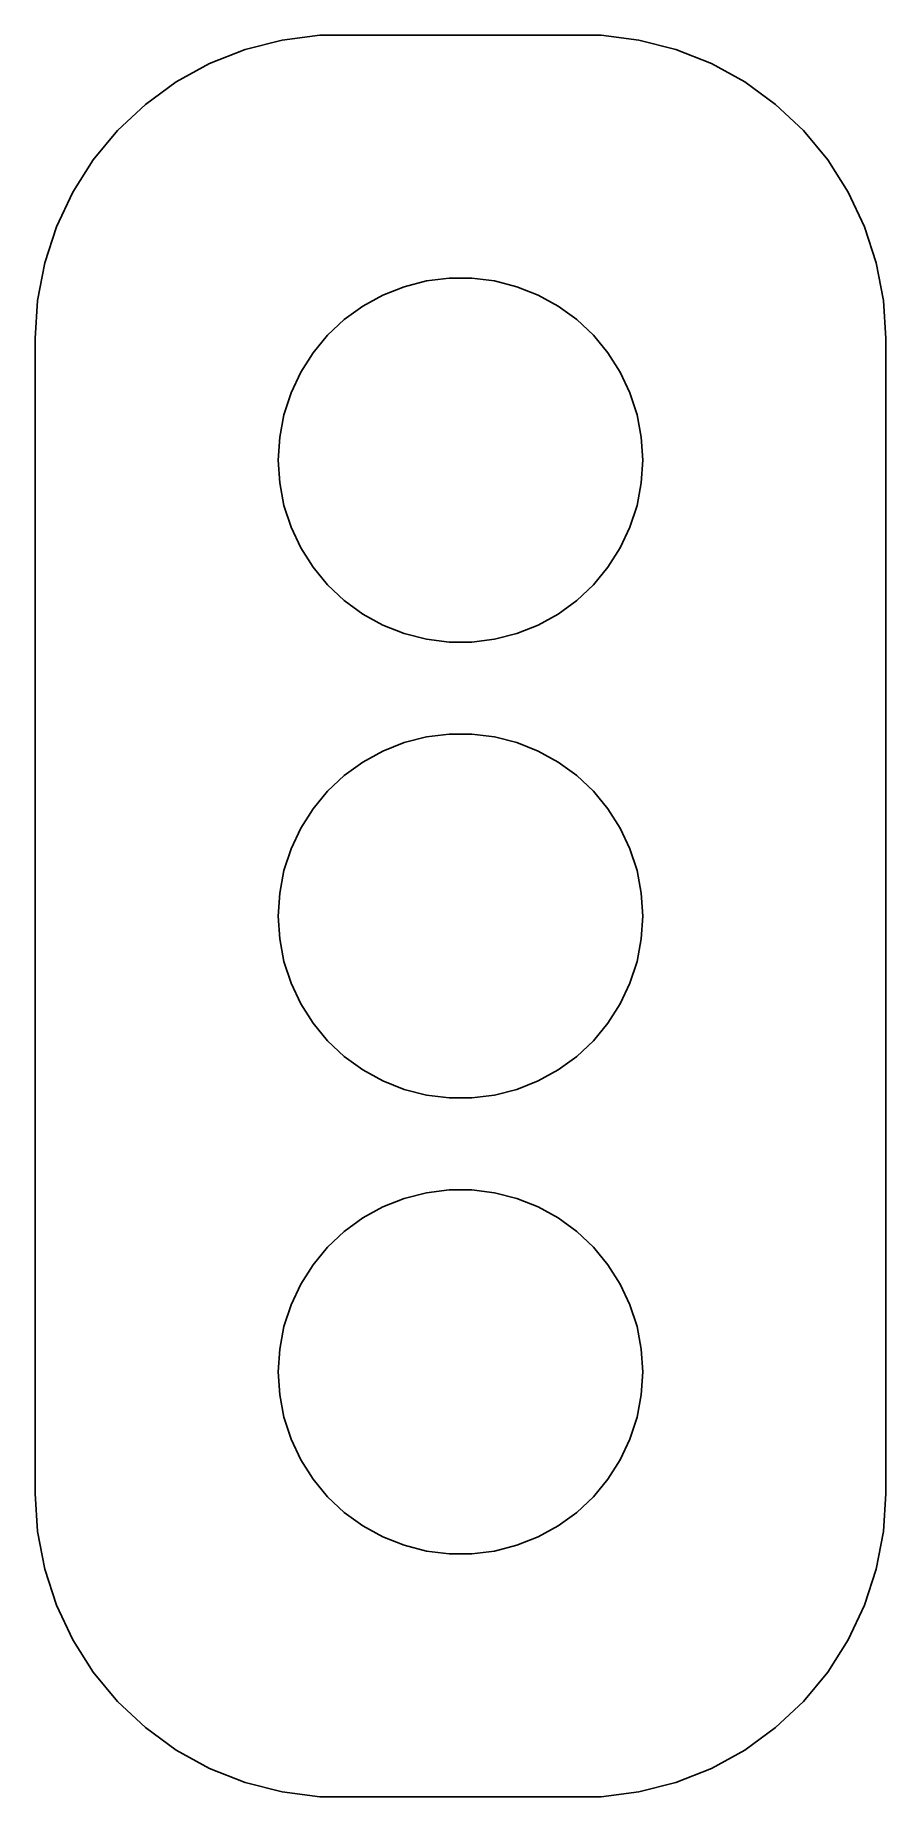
# Model space of a CAD drawing. Header units: metres. Extents: x -7 to 7, y 24.5 to 53.5.
import ezdxf

# ---------------------------------------------------------------- set-up
doc = ezdxf.new("R2010")
doc.units = ezdxf.units.M

msp = doc.modelspace()

# ---------------------------------------------------------------- linework, layer by layer
for p, q in [((-2.9369, 53.4114), (-3.54507, 53.2553)), ((-2.31395, 53.4901), (-2.9369, 53.4114)), ((2.31395, 53.4901), (-2.31395, 53.4901)), ((2.9369, 53.4114), (2.31395, 53.4901)), ((3.54507, 53.2553), (2.9369, 53.4114)), ((-3.54507, 53.2553), (-4.12889, 53.0241)), ((4.12889, 53.0241), (3.54507, 53.2553)), ((-4.12889, 53.0241), (-4.67912, 52.7216)), ((4.67912, 52.7216), (4.12889, 53.0241)), ((-4.67912, 52.7216), (-5.18712, 52.3526)), ((5.18712, 52.3526), (4.67912, 52.7216)), ((-5.18712, 52.3526), (-5.64484, 51.9227)), ((5.64484, 51.9227), (5.18712, 52.3526)), ((-5.64484, 51.9227), (-6.04507, 51.4389)), ((6.04507, 51.4389), (5.64484, 51.9227)), ((-6.04507, 51.4389), (-6.38153, 50.9088)), ((6.38153, 50.9088), (6.04507, 51.4389)), ((-6.38153, 50.9088), (-6.64888, 50.3406)), ((6.64888, 50.3406), (6.38153, 50.9088)), ((-6.64888, 50.3406), (-6.84291, 49.7434)), ((6.84291, 49.7434), (6.64888, 50.3406)), ((-6.84291, 49.7434), (-6.96057, 49.1267)), ((6.96057, 49.1267), (6.84291, 49.7434)), ((-1.27733, 49.2145), (-0.927048, 49.3532)), ((-0.927048, 49.3532), (-0.562134, 49.4469)), ((-0.562134, 49.4469), (-0.18837, 49.4941)), ((-0.18837, 49.4941), (0.18837, 49.4941)), ((0.18837, 49.4941), (0.562134, 49.4469)), ((0.562134, 49.4469), (0.927048, 49.3532)), ((0.927048, 49.3532), (1.27733, 49.2145)), ((-6.96057, 49.1267), (-7, 48.5)), ((-1.91226, 48.8115), (-1.60747, 49.033)), ((-1.60747, 49.033), (-1.27733, 49.2145)), ((1.27733, 49.2145), (1.60747, 49.033)), ((1.60747, 49.033), (1.91226, 48.8115)), ((7, 48.5), (6.96057, 49.1267)), ((-2.1869, 48.5536), (-1.91226, 48.8115)), ((1.91226, 48.8115), (2.1869, 48.5536)), ((-7, 48.5), (-7, 29.5)), ((-2.42705, 48.2634), (-2.1869, 48.5536)), ((2.1869, 48.5536), (2.42705, 48.2634)), ((7, 29.5), (7, 48.5)), ((-2.62891, 47.9453), (-2.42705, 48.2634)), ((2.42705, 48.2634), (2.62891, 47.9453)), ((-2.78932, 47.6044), (-2.62891, 47.9453)), ((2.62891, 47.9453), (2.78932, 47.6044)), ((-2.90575, 47.2461), (-2.78932, 47.6044)), ((2.78932, 47.6044), (2.90575, 47.2461)), ((-2.97633, 46.876), (-2.90575, 47.2461)), ((2.90575, 47.2461), (2.97633, 46.876)), ((-3, 46.5), (-2.97633, 46.876)), ((2.97633, 46.876), (3, 46.5)), ((-2.97633, 46.124), (-3, 46.5)), ((3, 46.5), (2.97633, 46.124)), ((-2.90575, 45.7539), (-2.97633, 46.124)), ((2.97633, 46.124), (2.90575, 45.7539)), ((-2.78932, 45.3956), (-2.90575, 45.7539)), ((2.90575, 45.7539), (2.78932, 45.3956)), ((-2.62891, 45.0547), (-2.78932, 45.3956)), ((2.78932, 45.3956), (2.62891, 45.0547)), ((-2.42705, 44.7366), (-2.62891, 45.0547)), ((2.62891, 45.0547), (2.42705, 44.7366)), ((-2.1869, 44.4464), (-2.42705, 44.7366)), ((2.42705, 44.7366), (2.1869, 44.4464)), ((-1.91226, 44.1884), (-2.1869, 44.4464)), ((2.1869, 44.4464), (1.91226, 44.1884)), ((-1.60747, 43.967), (-1.91226, 44.1884)), ((1.91226, 44.1884), (1.60747, 43.967)), ((-1.27733, 43.7855), (-1.60747, 43.967)), ((-0.927048, 43.6468), (-1.27733, 43.7855)), ((1.27733, 43.7855), (0.927048, 43.6468)), ((1.60747, 43.967), (1.27733, 43.7855)), ((-0.562134, 43.5531), (-0.927048, 43.6468)), ((-0.18837, 43.5059), (-0.562134, 43.5531)), ((0.18837, 43.5059), (-0.18837, 43.5059)), ((0.562134, 43.5531), (0.18837, 43.5059)), ((0.927048, 43.6468), (0.562134, 43.5531)), ((-1.27733, 41.7145), (-0.927048, 41.8532)), ((-0.927048, 41.8532), (-0.562134, 41.9469)), ((-0.562134, 41.9469), (-0.18837, 41.9941)), ((-0.18837, 41.9941), (0.18837, 41.9941)), ((0.18837, 41.9941), (0.562134, 41.9469)), ((0.562134, 41.9469), (0.927048, 41.8532)), ((0.927048, 41.8532), (1.27733, 41.7145)), ((-1.91226, 41.3115), (-1.60747, 41.533)), ((-1.60747, 41.533), (-1.27733, 41.7145)), ((1.27733, 41.7145), (1.60747, 41.533)), ((1.60747, 41.533), (1.91226, 41.3115)), ((-2.1869, 41.0536), (-1.91226, 41.3115)), ((1.91226, 41.3115), (2.1869, 41.0536)), ((-2.42705, 40.7634), (-2.1869, 41.0536)), ((2.1869, 41.0536), (2.42705, 40.7634)), ((-2.62891, 40.4453), (-2.42705, 40.7634)), ((2.42705, 40.7634), (2.62891, 40.4453)), ((-2.78932, 40.1044), (-2.62891, 40.4453)), ((2.62891, 40.4453), (2.78932, 40.1044)), ((-2.90575, 39.7461), (-2.78932, 40.1044)), ((2.78932, 40.1044), (2.90575, 39.7461)), ((-2.97633, 39.376), (-2.90575, 39.7461)), ((2.90575, 39.7461), (2.97633, 39.376)), ((-3, 39), (-2.97633, 39.376)), ((2.97633, 39.376), (3, 39)), ((-2.97633, 38.624), (-3, 39)), ((3, 39), (2.97633, 38.624)), ((-2.90575, 38.2539), (-2.97633, 38.624)), ((2.97633, 38.624), (2.90575, 38.2539)), ((-2.78932, 37.8956), (-2.90575, 38.2539)), ((2.90575, 38.2539), (2.78932, 37.8956)), ((-2.62891, 37.5547), (-2.78932, 37.8956)), ((2.78932, 37.8956), (2.62891, 37.5547)), ((-2.42705, 37.2366), (-2.62891, 37.5547)), ((2.62891, 37.5547), (2.42705, 37.2366)), ((-2.1869, 36.9464), (-2.42705, 37.2366)), ((2.42705, 37.2366), (2.1869, 36.9464)), ((-1.91226, 36.6885), (-2.1869, 36.9464)), ((2.1869, 36.9464), (1.91226, 36.6885)), ((-1.60747, 36.467), (-1.91226, 36.6885)), ((1.91226, 36.6885), (1.60747, 36.467)), ((-1.27733, 36.2855), (-1.60747, 36.467)), ((-0.927048, 36.1468), (-1.27733, 36.2855)), ((1.27733, 36.2855), (0.927048, 36.1468)), ((1.60747, 36.467), (1.27733, 36.2855)), ((-0.562134, 36.0531), (-0.927048, 36.1468)), ((-0.18837, 36.0059), (-0.562134, 36.0531)), ((0.18837, 36.0059), (-0.18837, 36.0059)), ((0.562134, 36.0531), (0.18837, 36.0059)), ((0.927048, 36.1468), (0.562134, 36.0531)), ((-0.562134, 34.4469), (-0.18837, 34.4941)), ((-0.18837, 34.4941), (0.18837, 34.4941)), ((0.18837, 34.4941), (0.562134, 34.4469)), ((-1.60747, 34.033), (-1.27733, 34.2145)), ((-1.27733, 34.2145), (-0.927048, 34.3532)), ((-0.927048, 34.3532), (-0.562134, 34.4469)), ((0.562134, 34.4469), (0.927048, 34.3532)), ((0.927048, 34.3532), (1.27733, 34.2145)), ((1.27733, 34.2145), (1.60747, 34.033)), ((-1.91226, 33.8116), (-1.60747, 34.033)), ((1.60747, 34.033), (1.91226, 33.8116)), ((-2.1869, 33.5536), (-1.91226, 33.8116)), ((1.91226, 33.8116), (2.1869, 33.5536)), ((-2.42705, 33.2634), (-2.1869, 33.5536)), ((2.1869, 33.5536), (2.42705, 33.2634)), ((-2.62891, 32.9453), (-2.42705, 33.2634)), ((2.42705, 33.2634), (2.62891, 32.9453)), ((-2.78932, 32.6044), (-2.62891, 32.9453)), ((2.62891, 32.9453), (2.78932, 32.6044)), ((-2.90575, 32.2461), (-2.78932, 32.6044)), ((2.78932, 32.6044), (2.90575, 32.2461)), ((-2.97633, 31.876), (-2.90575, 32.2461)), ((2.90575, 32.2461), (2.97633, 31.876)), ((-3, 31.5), (-2.97633, 31.876)), ((2.97633, 31.876), (3, 31.5)), ((-2.97633, 31.124), (-3, 31.5)), ((3, 31.5), (2.97633, 31.124)), ((-2.90575, 30.7539), (-2.97633, 31.124)), ((2.97633, 31.124), (2.90575, 30.7539)), ((-2.78932, 30.3956), (-2.90575, 30.7539)), ((2.90575, 30.7539), (2.78932, 30.3956)), ((-2.62891, 30.0547), (-2.78932, 30.3956)), ((2.78932, 30.3956), (2.62891, 30.0547)), ((-2.42705, 29.7366), (-2.62891, 30.0547)), ((2.62891, 30.0547), (2.42705, 29.7366)), ((-2.1869, 29.4464), (-2.42705, 29.7366)), ((2.42705, 29.7366), (2.1869, 29.4464)), ((-7, 29.5), (-6.96057, 28.8733)), ((-1.91226, 29.1885), (-2.1869, 29.4464)), ((2.1869, 29.4464), (1.91226, 29.1885)), ((6.96057, 28.8733), (7, 29.5)), ((-1.60747, 28.967), (-1.91226, 29.1885)), ((1.91226, 29.1885), (1.60747, 28.967)), ((-6.96057, 28.8733), (-6.84291, 28.2566)), ((-1.27733, 28.7855), (-1.60747, 28.967)), ((-0.927048, 28.6468), (-1.27733, 28.7855)), ((1.27733, 28.7855), (0.927048, 28.6468)), ((1.60747, 28.967), (1.27733, 28.7855)), ((6.84291, 28.2566), (6.96057, 28.8733)), ((-0.562134, 28.5531), (-0.927048, 28.6468)), ((-0.18837, 28.5059), (-0.562134, 28.5531)), ((0.18837, 28.5059), (-0.18837, 28.5059)), ((0.562134, 28.5531), (0.18837, 28.5059)), ((0.927048, 28.6468), (0.562134, 28.5531)), ((-6.84291, 28.2566), (-6.64888, 27.6594)), ((6.64888, 27.6594), (6.84291, 28.2566)), ((-6.64888, 27.6594), (-6.38153, 27.0912)), ((6.38153, 27.0912), (6.64888, 27.6594)), ((-6.38153, 27.0912), (-6.04507, 26.5611)), ((6.04507, 26.5611), (6.38153, 27.0912)), ((-6.04507, 26.5611), (-5.64484, 26.0773)), ((5.64484, 26.0773), (6.04507, 26.5611)), ((-5.64484, 26.0773), (-5.18712, 25.6474)), ((5.18712, 25.6474), (5.64484, 26.0773)), ((-5.18712, 25.6474), (-4.67912, 25.2784)), ((4.67912, 25.2784), (5.18712, 25.6474)), ((-4.67912, 25.2784), (-4.12889, 24.9759)), ((4.12889, 24.9759), (4.67912, 25.2784)), ((-4.12889, 24.9759), (-3.54507, 24.7447)), ((3.54507, 24.7447), (4.12889, 24.9759)), ((-3.54507, 24.7447), (-2.9369, 24.5886)), ((2.9369, 24.5886), (3.54507, 24.7447)), ((-2.9369, 24.5886), (-2.31395, 24.5099)), ((-2.31395, 24.5099), (2.31395, 24.5099)), ((2.31395, 24.5099), (2.9369, 24.5886))]:
    msp.add_line(p, q)

doc.saveas('drawing.dxf')
